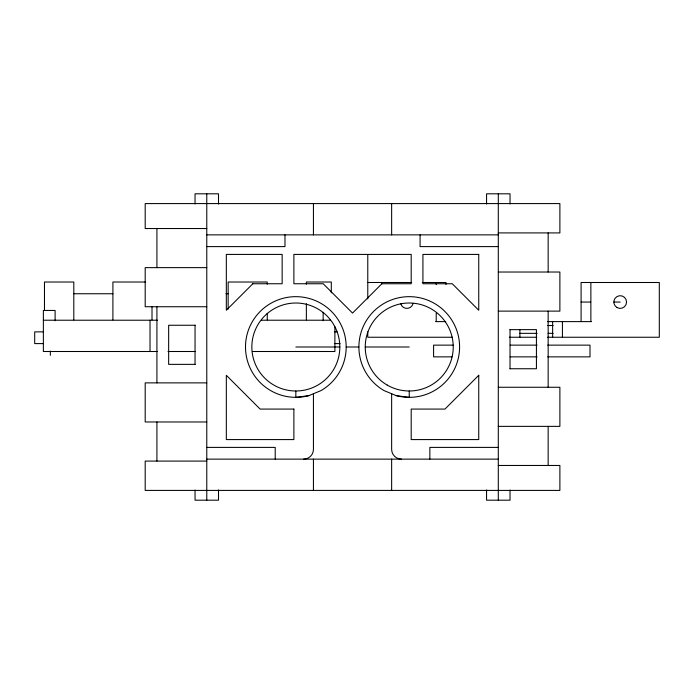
<?xml version="1.0" encoding="UTF-8"?>
<svg xmlns="http://www.w3.org/2000/svg" width="694" height="694" viewBox="0 0 694 694"><rect width="100%" height="100%" fill="white"/><g stroke="black" fill="none" stroke-linecap="round" stroke-linejoin="round"><path stroke-width="1.04" d="M308.865 395.632L321.01 390.601A50.35 50.35 0 0 0 324.714 305.759A50.35 50.35 0 0 0 246.257 338.256A50.35 50.35 0 0 0 308.865 395.632L295.835 397.35L295.835 390.991M206.777 228.534L145.193 228.534L145.193 203.585L559.885 203.585L559.885 232.915L498.301 232.915M206.777 234.867L498.301 234.867M206.777 246.604L284.982 246.604L284.982 234.867M498.301 246.604L420.087 246.604L420.087 234.867M206.777 267.632L145.193 267.632L145.193 306.739L206.777 306.739M498.301 272.022L559.885 272.022L559.885 311.12L498.301 311.12M145.671 282.016L112.905 282.016L112.905 319.856M367.777 282.501L411.707 282.501M422.316 282.501L445.99 282.501L445.99 284.557M73.807 293.744L112.905 293.744M226.01 293.744L228.153 293.744M581.095 302.055L590.62 302.055M613.843 302.055L620.193 302.055M43.366 320.22L157.425 320.22M261.543 320.22L330.578 320.22M435.711 321.608L445.695 321.608M547.445 321.608L591.444 321.608M195.049 325.252L168.651 325.252L168.651 364.359L195.049 364.359M547.705 325.512L553.161 325.512M510.029 329.641L536.427 329.641L536.427 368.748L510.029 368.748M43.496 331.871L34.7 331.871L34.7 343.599L43.496 343.599M334.595 331.871L337.171 331.871M519.893 333.337L537.139 333.337M548.104 333.337L553.161 333.337M452.315 337.249L367.777 337.249L367.777 331.879M509.301 337.249L536.844 337.249M547.445 337.249L659.3 337.249L659.3 282.501L581.095 282.501L581.095 321.608M334.595 343.599L340.103 343.599M453.139 345.135L433.585 345.135L433.585 356.863L451.924 356.863M510.177 345.135L537.139 345.135M547.679 345.135L590.004 345.135L590.004 356.863L547.679 356.863M295.835 347L339.826 347A43.991 43.991 0 0 1 273.844 385.101A43.991 43.991 0 0 1 273.844 308.899A43.991 43.991 0 0 1 339.826 347M346.185 347L358.893 347M365.244 347L409.234 347M157.521 351.502L43.366 351.502L43.366 310.444L55.104 310.444L55.104 320.697M167.991 351.502L195.092 351.502M252.356 351.502L334.89 351.502L334.89 326.692M510.177 356.863L537.139 356.863M206.777 382.88L145.193 382.88L145.193 421.978L206.777 421.978M498.301 387.261L559.885 387.261L559.885 426.368L498.301 426.368M206.777 447.396L275.214 447.396L275.214 459.133M498.301 447.396L429.864 447.396L429.864 459.133M206.777 459.133L498.301 459.133M206.777 461.085L145.193 461.085L145.193 490.415L559.885 490.415L559.885 465.466L498.301 465.466M396.205 395.632A50.35 50.35 0 0 0 458.821 338.256A50.35 50.35 0 0 0 380.364 305.759A50.35 50.35 0 0 0 384.068 390.601L396.205 395.632L409.234 397.35L409.234 390.991M590.872 282.501L590.872 321.608M562.418 321.608L562.418 337.249M552.641 321.608L552.641 337.249M548.156 232.915L548.156 272.022M548.156 311.12L548.156 387.261M548.156 426.368L548.156 465.466M519.893 329.424L519.893 337.249M510.029 203.949L510.029 193.808L486.563 193.808L486.563 204.062M510.029 329.407L510.029 368.861M510.029 490.051L510.029 500.192L486.563 500.192L486.563 489.938M498.301 193.808L498.301 500.192M436.214 282.501L436.214 284.618M436.214 313.15L436.214 321.608M391.642 203.585L391.642 234.867M391.642 393.741L391.642 449.356A9.777 9.777 0 0 0 401.418 459.133M391.642 459.133L391.642 490.415M367.777 254.872L367.777 298.967M331.307 292.851L331.307 282.016L306.358 282.016L306.358 284.176M323.152 312.395L323.152 320.697M313.436 203.585L313.436 234.867M313.436 393.741L313.436 449.356A9.777 9.777 0 0 1 303.66 459.133M313.436 459.133L313.436 490.415M306.358 303.625L306.358 319.83M267.251 284.176L267.251 282.016L228.153 282.016L228.153 309.064M267.251 313.35L267.251 319.856M218.506 204.062L218.506 193.808L195.049 193.808L195.049 203.949M218.506 489.938L218.506 500.192L195.049 500.192L195.049 490.051M206.777 193.808L206.777 500.192M195.049 325.139L195.049 364.593M156.922 228.534L156.922 267.632M156.922 306.739L156.922 382.88M156.922 421.978L156.922 461.085M152.012 306.869L152.012 319.856M150.025 320.22L150.025 351.502M73.807 319.83L73.807 282.016L44.477 282.016L44.477 310.192M50.341 351.069L50.341 355.337M413.025 303.694A6.35 6.35 0 0 1 400.75 303.694M252.824 283.751L226.331 310.244L226.331 254.42L282.154 254.42L282.154 283.751L252.824 283.751M381.865 283.751L352.535 313.081L323.213 283.751L293.883 283.751L293.883 254.42L411.195 254.42L411.195 283.751L381.865 283.751M478.747 375.298L444.967 409.078L411.195 409.078L411.195 439.58L478.747 439.58L478.747 375.298M478.747 254.42L422.924 254.42L422.924 283.751L452.254 283.751L478.747 310.244L478.747 254.42M293.883 409.078L260.103 409.078L226.331 375.298L226.331 439.58L293.883 439.58L293.883 409.078M617.018 307.555A6.35 6.35 0 0 0 626.552 302.055A6.35 6.35 0 0 0 617.018 296.546A6.35 6.35 0 0 0 617.018 307.555M387.243 385.101A43.991 43.991 0 0 0 453.234 347A43.991 43.991 0 0 0 387.243 308.899A43.991 43.991 0 0 0 387.243 385.101"/></g></svg>
